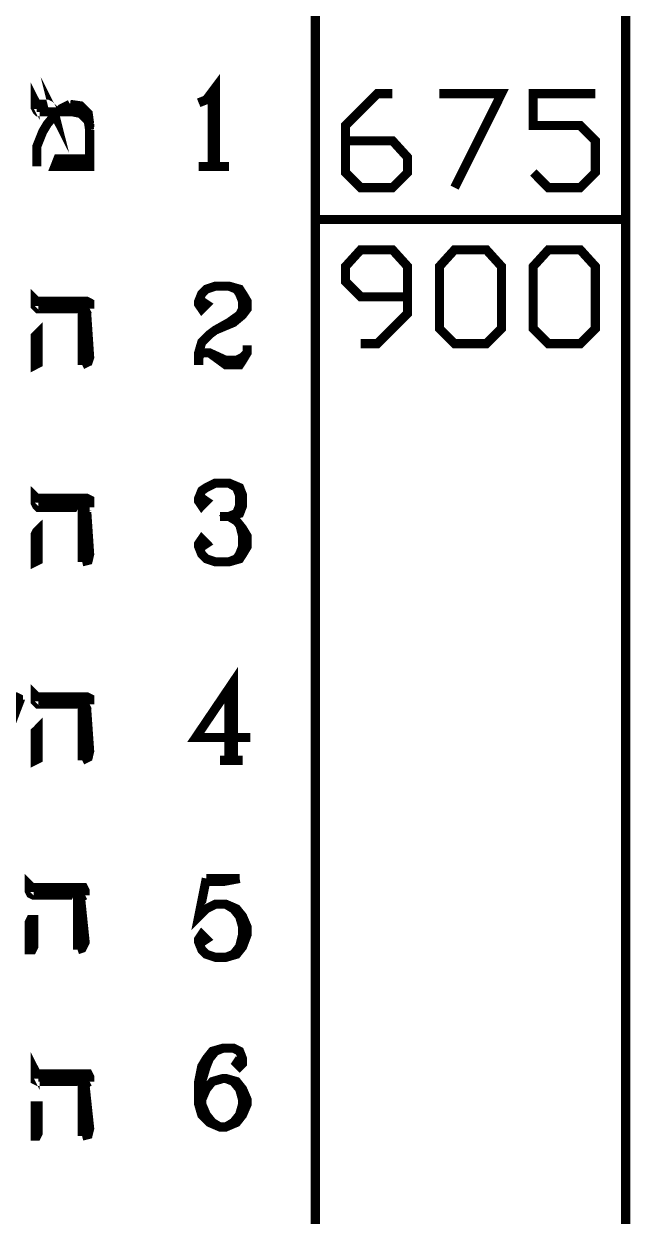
# Model space of a CAD drawing. Extents: x -6935 to 6681, y -4073 to 3778.
# Drawn here: x 6288 to 6681, y -3541 to -2770 of the extents above; entities that cross this region are included whole.
import ezdxf

# ---------------------------------------------------------------- set-up
doc = ezdxf.new("R2010")
doc.units = 0
doc.header["$MEASUREMENT"] = 0

msp = doc.modelspace()

# ---------------------------------------------------------------- linework, layer by layer
at = {"color": 0, "const_width": 5.88}
for points in [[(6677.85, -4069.67), (6677.85, 3774.66), (-3865.55, 3774.66), (-3865.55, -4069.67), (6677.85, -4069.67)], [(6476.88, -3868.67), (6476.88, 3573.66), (-3663.6, 3573.66), (-3663.6, -3868.67), (6476.88, -3868.67)], [(6476.88, -3868.67), (6476.88, 3573.66), (-3663.6, 3573.66), (-3663.6, -3868.67), (6476.88, -3868.67)], [(6308.24, -2828.45), (6307.25, -2826.5), (6297.45, -2826.5), (6296.47, -2825.51), (6295.48, -2823.56), (6295.48, -2819.64), (6296.47, -2821.58), (6303.33, -2821.58), (6305.31, -2822.57), (6307.25, -2824.52), (6308.24, -2828.45)], [(6567.07, -2976.5), (6557.27, -2966.7), (6557.27, -2926.49), (6567.07, -2915.7), (6587.66, -2915.7), (6597.45, -2926.49), (6597.45, -2966.7), (6587.66, -2976.5), (6567.07, -2976.5)], [(6627.84, -2976.5), (6618.04, -2966.7), (6618.04, -2926.49), (6627.84, -2915.7), (6648.45, -2915.7), (6658.25, -2926.49), (6658.25, -2966.7), (6648.45, -2976.5), (6627.84, -2976.5)], [(6297.45, -2969.63), (6297.45, -2989.23), (6295.48, -2990.22), (6295.48, -2971.58), (6296.47, -2970.62), (6297.45, -2969.63)], [(6297.45, -3097.1), (6297.45, -3116.7), (6295.48, -3117.68), (6295.48, -3100.04), (6296.47, -3098.06), (6297.45, -3097.1)], [(6297.45, -3225.52), (6297.45, -3245.12), (6295.48, -3246.11), (6295.48, -3227.48), (6296.47, -3226.52), (6297.45, -3225.52)], [(6294.52, -3349.07), (6294.52, -3366.72), (6293.53, -3368.66), (6291.55, -3368.66), (6291.55, -3351.01), (6292.54, -3349.07), (6294.52, -3349.07)], [(6297.45, -3469.64), (6297.45, -3487.29), (6296.47, -3489.27), (6295.48, -3489.27), (6295.48, -3469.64), (6297.45, -3469.64)]]:
    msp.add_lwpolyline(points, close=True, dxfattribs=at)
for points in [[(6401.37, -2820.62), (6406.28, -2818.65), (6412.16, -2810.8), (6412.16, -2861.8)], [(6410.21, -2813.73), (6410.21, -2861.8)], [(6496.47, -2845.14), (6526.86, -2845.14), (6536.65, -2855.89), (6536.65, -2865.72), (6526.86, -2875.52), (6506.27, -2875.52), (6496.47, -2865.72), (6496.47, -2835.31), (6517.06, -2814.72), (6526.86, -2814.72)], [(6557.27, -2814.72), (6597.45, -2814.72), (6567.07, -2875.52)], [(6618.04, -2865.72), (6627.84, -2875.52), (6648.45, -2875.52), (6658.25, -2865.72), (6658.25, -2845.14), (6648.45, -2835.31), (6618.04, -2835.31), (6618.04, -2814.72), (6658.25, -2814.72)], [(6318.04, -2821.58), (6312.17, -2824.52), (6310.19, -2826.5), (6308.24, -2828.45), (6303.33, -2834.35), (6300.39, -2839.23), (6296.47, -2849.02), (6296.47, -2861.8)], [(6303.33, -2823.56), (6296.47, -2823.56)], [(6319.99, -2826.5), (6310.19, -2826.5)], [(6316.06, -2823.56), (6326.85, -2826.5)], [(6318.04, -2821.58), (6324.9, -2822.57), (6329.82, -2827.49), (6330.77, -2834.35)], [(6319.99, -2826.5), (6324.9, -2827.49), (6329.82, -2832.36), (6330.77, -2838.24)], [(6330.77, -2836.29), (6330.77, -2834.35)], [(6330.77, -2856.88), (6330.77, -2861.8), (6308.24, -2861.8), (6310.19, -2856.88), (6330.77, -2856.88), (6330.77, -2838.24)], [(6328.83, -2859.82), (6310.19, -2859.82)], [(6401.37, -2861.8), (6420.96, -2861.8)], [(6677.85, -2896.1), (6476.88, -2896.1)], [(6506.27, -2976.5), (6517.06, -2976.5), (6536.65, -2956.9), (6536.65, -2926.49), (6526.86, -2915.7), (6506.27, -2915.7), (6496.47, -2926.49), (6496.47, -2936.29), (6506.27, -2946.11), (6536.65, -2946.11)], [(6403.35, -2949.05), (6406.28, -2951), (6403.35, -2953.93), (6401.37, -2951), (6401.37, -2949.05), (6403.35, -2944.13), (6406.28, -2941.2), (6412.16, -2939.25), (6420.96, -2939.25), (6427.86, -2941.2), (6429.8, -2944.13), (6432.74, -2949.05), (6432.74, -2953.93), (6429.8, -2957.86), (6423.93, -2962.77), (6412.16, -2967.69), (6408.23, -2970.62), (6403.35, -2975.51), (6401.37, -2982.37), (6401.37, -2990.22)], [(6420.96, -2939.25), (6425.88, -2941.2), (6427.86, -2944.13), (6429.8, -2949.05), (6429.8, -2953.93), (6427.86, -2957.86), (6420.96, -2962.77), (6412.16, -2967.69)], [(6325.89, -2990.22), (6325.89, -2956.9), (6326.85, -2953.93), (6297.45, -2953.93), (6296.47, -2952.97), (6295.48, -2951.99), (6295.48, -2948.06), (6296.47, -2949.05), (6328.83, -2949.05), (6330.77, -2950.04), (6330.77, -2953.93)], [(6328.83, -2951.99), (6297.45, -2951.99)], [(6328.83, -2956.9), (6330.77, -2985.3), (6329.82, -2988.27), (6325.89, -2990.22)], [(6328.83, -2956.9), (6328.83, -2954.92), (6330.77, -2953.93)], [(6328.83, -2987.28), (6328.83, -2974.55)], [(6408.23, -2982.37), (6419.02, -2990.22), (6427.86, -2990.22), (6429.8, -2987.28), (6432.74, -2982.37), (6432.74, -2977.49)], [(6401.37, -2985.3), (6403.35, -2982.37), (6408.23, -2982.37), (6419.02, -2987.28), (6425.88, -2987.28), (6429.8, -2985.3), (6432.74, -2982.37)], [(6325.89, -3117.68), (6325.89, -3084.34), (6326.85, -3082.39), (6297.45, -3082.39), (6296.47, -3081.4), (6295.48, -3079.45), (6295.48, -3075.52), (6296.47, -3076.48), (6328.83, -3076.48), (6330.77, -3077.47), (6330.77, -3082.39)], [(6403.35, -3076.48), (6406.28, -3078.46), (6403.35, -3081.4), (6401.37, -3078.46), (6401.37, -3076.48), (6403.35, -3071.61), (6406.28, -3069.62), (6412.16, -3066.69), (6420.96, -3066.69), (6427.86, -3069.62), (6429.8, -3074.54), (6429.8, -3081.4), (6427.86, -3086.31), (6420.96, -3088.27), (6415.09, -3088.27)], [(6420.96, -3066.69), (6425.88, -3069.62), (6427.86, -3074.54), (6427.86, -3081.4), (6425.88, -3086.31), (6420.96, -3088.27), (6425.88, -3091.2), (6429.8, -3096.11), (6432.74, -3101), (6432.74, -3107.85), (6429.8, -3112.77), (6427.86, -3115.71), (6420.96, -3117.68), (6412.16, -3117.68), (6406.28, -3115.71), (6403.35, -3112.77), (6401.37, -3107.85), (6401.37, -3105.91), (6403.35, -3102.97), (6406.28, -3105.91), (6403.35, -3107.85)], [(6328.83, -3079.45), (6297.45, -3079.45)], [(6328.83, -3084.34), (6330.77, -3112.77), (6329.82, -3116.7), (6325.89, -3117.68)], [(6328.83, -3084.34), (6328.83, -3082.39), (6330.77, -3082.39)], [(6427.86, -3093.17), (6429.8, -3101), (6429.8, -3107.85), (6427.86, -3112.77), (6425.88, -3115.71), (6420.96, -3117.68)], [(6328.83, -3115.71), (6328.83, -3102.97)], [(6423.93, -3246.11), (6423.93, -3195.15), (6399.42, -3231.4), (6434.72, -3231.4)], [(6277.83, -3235.33), (6279.81, -3222.59), (6284.69, -3209.83), (6277.83, -3209.83), (6275.88, -3208.86), (6274.89, -3207.87), (6274.89, -3203.95), (6275.88, -3204.94), (6282.74, -3204.94), (6284.69, -3205.9), (6284.69, -3209.83)], [(6325.89, -3246.11), (6325.89, -3212.79), (6326.85, -3209.83), (6297.45, -3209.83), (6296.47, -3208.86), (6295.48, -3207.87), (6295.48, -3203.95), (6296.47, -3204.94), (6328.83, -3204.94), (6330.77, -3205.9), (6330.77, -3209.83)], [(6420.96, -3199.03), (6420.96, -3246.11)], [(6328.83, -3207.87), (6297.45, -3207.87)], [(6328.83, -3212.79), (6328.83, -3210.82), (6330.77, -3209.83)], [(6328.83, -3212.79), (6330.77, -3240.23), (6329.82, -3244.16), (6325.89, -3246.11)], [(6328.83, -3243.18), (6328.83, -3230.41)], [(6415.09, -3246.11), (6429.8, -3246.11)], [(6322.92, -3368.66), (6322.92, -3335.34), (6323.91, -3333.37), (6294.52, -3333.37), (6292.54, -3332.38), (6291.55, -3330.43), (6291.55, -3326.51), (6293.53, -3328.45), (6326.85, -3328.45), (6327.84, -3330.43), (6327.84, -3333.37)], [(6406.28, -3322.58), (6401.37, -3347.08), (6406.28, -3342.21), (6412.16, -3339.24), (6419.02, -3339.24), (6425.88, -3342.21), (6429.8, -3347.08), (6432.74, -3353.95), (6432.74, -3358.87), (6429.8, -3366.72), (6425.88, -3371.6), (6419.02, -3373.58), (6412.16, -3373.58), (6406.28, -3371.6), (6403.35, -3368.66), (6401.37, -3363.74), (6401.37, -3361.8), (6403.35, -3358.87), (6406.28, -3361.8), (6403.35, -3363.74)], [(6406.28, -3322.58), (6427.86, -3322.58)], [(6406.28, -3324.56), (6417.07, -3324.56), (6427.86, -3322.58)], [(6324.9, -3330.43), (6294.52, -3330.43)], [(6324.9, -3335.34), (6327.84, -3363.74), (6325.89, -3367.67), (6322.92, -3368.66)], [(6324.9, -3335.34), (6325.89, -3334.35), (6327.84, -3333.37)], [(6419.02, -3339.24), (6423.93, -3342.21), (6427.86, -3347.08), (6429.8, -3353.95), (6429.8, -3358.87), (6427.86, -3366.72), (6423.93, -3371.6), (6419.02, -3373.58)], [(6324.9, -3366.72), (6324.9, -3353.95)], [(6427.86, -3439.26), (6425.88, -3442.19), (6427.86, -3444.14), (6429.8, -3442.19), (6429.8, -3439.26), (6427.86, -3434.35), (6423.93, -3432.4), (6417.07, -3432.4), (6410.21, -3434.35), (6406.28, -3439.26), (6403.35, -3444.14), (6401.37, -3453.97), (6401.37, -3468.65), (6403.35, -3475.51), (6408.23, -3480.43), (6415.09, -3483.36), (6419.02, -3483.36), (6425.88, -3480.43), (6429.8, -3475.51), (6432.74, -3468.65), (6432.74, -3465.72), (6429.8, -3458.85), (6425.88, -3453.97), (6419.02, -3451.99), (6417.07, -3451.99), (6410.21, -3453.97), (6406.28, -3458.85), (6403.35, -3465.72)], [(6417.07, -3432.4), (6412.16, -3434.35), (6408.23, -3439.26), (6406.28, -3444.14), (6403.35, -3453.97), (6403.35, -3468.65), (6406.28, -3475.51), (6410.21, -3480.43), (6415.09, -3483.36)], [(6325.89, -3489.27), (6325.89, -3456.91), (6326.85, -3453.97), (6297.45, -3453.97), (6295.48, -3452.98), (6295.48, -3447.11), (6296.47, -3449.06), (6329.82, -3449.06), (6330.77, -3451), (6330.77, -3453.97)], [(6327.84, -3451), (6297.45, -3451)], [(6327.84, -3456.91), (6330.77, -3484.35), (6329.82, -3488.28), (6325.89, -3489.27)], [(6327.84, -3456.91), (6328.83, -3454.93), (6330.77, -3453.97)], [(6419.02, -3483.36), (6423.93, -3480.43), (6427.86, -3475.51), (6429.8, -3468.65), (6429.8, -3465.72), (6427.86, -3458.85), (6423.93, -3453.97), (6419.02, -3451.99)], [(6327.84, -3487.29), (6327.84, -3474.56)]]:
    msp.add_lwpolyline(points, dxfattribs=at)

doc.saveas('drawing.dxf')
